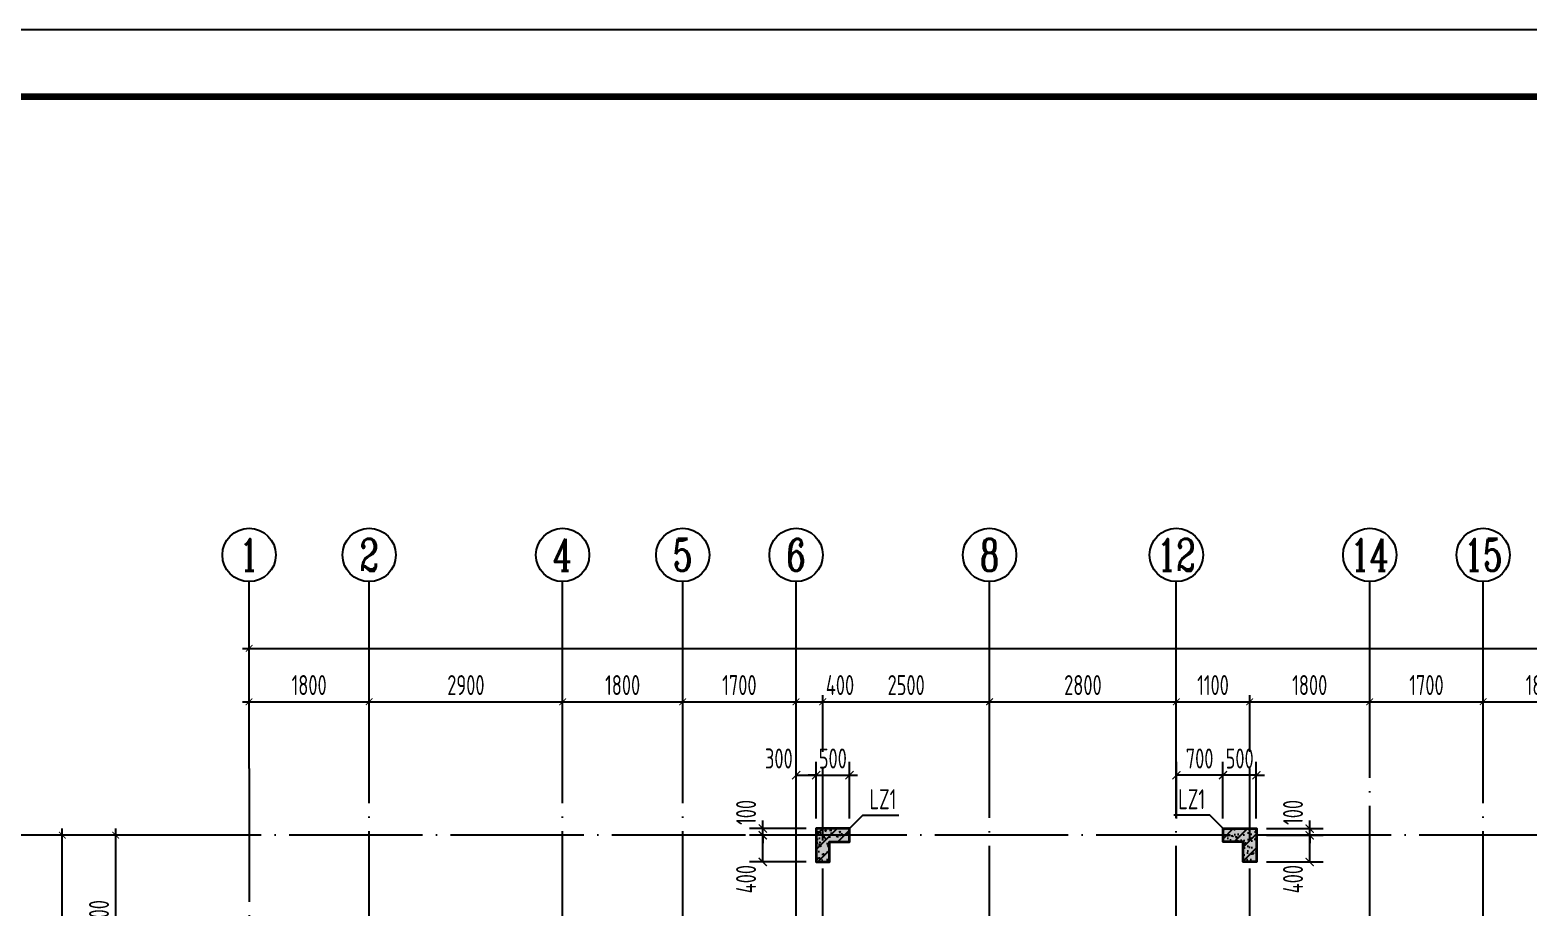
# Model space of a CAD drawing. Extents: x -668857 to 185752, y -270966 to 286822.
# Drawn here: x -320735 to -298277, y 143997 to 157141 of the extents above; entities that cross this region are included whole.
import ezdxf
from ezdxf.enums import TextEntityAlignment as Align

# ---------------------------------------------------------------- set-up
doc = ezdxf.new("R2010")
doc.units = 0
doc.header["$LTSCALE"] = 1000
doc.linetypes.add('DOTE', pattern=[2.42, 2, -0.2, 0.02, -0.2])
doc.layers.get('0').update_dxf_attribs({"linetype": 'CONTINUOUS'})
doc.layers.get('DEFPOINTS').update_dxf_attribs({"linetype": 'CONTINUOUS'})
for name, color, linetype in [('-TK', 7, 'CONTINUOUS'), ('A-AXIS', 1, 'CONTINUOUS'), ('A-DOTE', 10, 'DOTE'), ('AXIS_NUM', 7, 'CONTINUOUS'), ('COLU_DE_TEXT', 7, 'CONTINUOUS'), ('LABEL', 1, 'CONTINUOUS'), ('S-Q墙标注', 3, 'CONTINUOUS'), ('S-X详图填充', 252, 'CONTINUOUS'), ('S-X详图实线', 4, 'CONTINUOUS'), ('S-Y一般标注', 3, 'CONTINUOUS'), ('S-Z柱填充', 252, 'CONTINUOUS'), ('S-Z柱实线', 6, 'CONTINUOUS')]:
    doc.layers.add(name, color=color, linetype=linetype)
doc.styles.add('TSSD_Axis', font='complex.shx', dxfattribs={"width": 0.7, "bigfont": 'hztxt.shx'})
doc.styles.add('TSSD_DIMENSION', font='Tssdeng.shx', dxfattribs={"width": 0.7, "bigfont": 'tssdchn.shx'})
doc.styles.add('TSSD_REIN', font='tssdeng.shx', dxfattribs={"width": 0.7, "height": 300, "bigfont": 'tssdchn.shx'})
doc.styles.add('结构文字', font='zstxt.shx', dxfattribs={"width": 0.7, "bigfont": 'zshz.shx'})
doc.dimstyles.new('STRUCK', dxfattribs={"dimtxt": 400, "dimasz": 121, "dimexe": 200, "dimexo": 150, "dimgap": 115, "dimtad": 1, "dimdec": 0, "dimdsep": 46, "dimtxsty": '结构文字', "dimblk": 'ARCHTICK', "dimcen": 400, "dimclrd": 3, "dimclre": 3, "dimclrt": 7, "dimadec": 0, "dimazin": 0, "dimtfac": 1, "dimtdec": 0, "dimtix": 1, "dimtmove": 2, "dimatfit": 3, "dimldrblk": '_DIMX', "dimfxl": 1, "dimtolj": 1, "dimtzin": 0, "dimarcsym": 0})
doc.dimstyles.new('TSSD_100_100', dxfattribs={"dimtxt": 300, "dimasz": 100, "dimexe": 100, "dimexo": 250, "dimgap": 100, "dimtad": 1, "dimdec": 0, "dimzin": 0, "dimdsep": 46, "dimtxsty": 'TSSD_DIMENSION', "dimblk": 'ARCHTICK', "dimcen": 0, "dimdle": 100, "dimclrt": 7, "dimadec": 0, "dimazin": 0, "dimtfac": 1, "dimtdec": 0, "dimtix": 1, "dimtmove": 2, "dimatfit": 3, "dimldrblk": 'ARCHTICK', "dimfxl": 1, "dimtolj": 1, "dimtzin": 0, "dimarcsym": 0})
pattern_1 = [(50, (-331726.56, -10712.33), (215.17805, -18.82564), [22.5, -247.5]), (355, (-331726.56, -10712.33), (-41.6254, 225.65764), [18, -198]), (100.4514, (-331708.63, -10713.9), (173.55281, 206.83186), [19.12206, -210.34263]), (46.1842, (-331726.56, -10652.33), (320.1723, -49.6557), [33.75, -371.25]), (96.6356, (-331699.88, -10656.47), (280.3988, 292.23536), [28.6831, -315.5139]), (351.1842, (-331726.56, -10652.33), (280.3986, 292.2356), [27, -297]), (21, (-331696.56, -10667.33), (179.07212, -120.78567), [22.5, -247.5]), (326, (-331696.56, -10667.33), (72.9946, 217.545), [18, -198]), (71.4514, (-331681.64, -10677.4), (252.0668, 96.75915), [19.12206, -210.34263]), (37.5, (-331726.56, -10712.33), (3.647957, 99.868156), [0, -195.6, 0, -201, 0, -198.75]), (7.5, (-331726.56, -10712.33), (78.92086, 118.32351), [0, -114.6, 0, -191.1, 0, -75.75]), (327.5, (-331793.46, -10712.33), (160.14673, -6.76646), [0, -75, 0, -234, 0, -310.5]), (317.5, (-331823.46, -10712.33), (174.95585, 30.0315), [0, -97.5, 0, -155.4, 0, -220.5]), (45, (-331726.56, -10712.33), (-106.06602, 106.06602), [])]

# ---------------------------------------------------------------- blocks, each defined once
blk = doc.blocks.new('ts_axno')
at = {"color": 0, "linetype": 'ByBlock', "lineweight": -2}
blk.add_circle((0, 0), 0.5, dxfattribs=at)
at = {"color": 0, "linetype": 'ByBlock', "lineweight": -2, "style": 'TSSD_Axis', "width": 0.7}
blk.add_attdef('A', text='', height=0.6, dxfattribs=at).set_placement((0, 0), align=Align.MIDDLE_CENTER)
blk = doc.blocks.new('_ArchTick')
at = {"color": 0, "linetype": 'ByBlock', "const_width": 0.15}
blk.add_lwpolyline([(-0.5, -0.5), (0.5, 0.5)], dxfattribs=at)
blk = doc.blocks.new('*D83')
at = {"layer": 'DEFPOINTS', "color": 0, "transparency": 16777216}
for p in [(6400, 22100), (4600, 21100), (6400, 21100)]:
    blk.add_point(p, dxfattribs=at)
at = {"layer": 'S-Y一般标注', "color": 0, "lineweight": -2, "transparency": 16777216}
for p, q in [((4500, 22100), (6500, 22100)), ((4600, 21350), (4600, 22200)), ((6400, 21350), (6400, 22200))]:
    blk.add_line(p, q, dxfattribs=at)
at = {"layer": 'S-Y一般标注', "color": 0, "lineweight": -2, "transparency": 16777216, "xscale": 100, "yscale": 100, "zscale": 100, "rotation": 180}
blk.add_blockref('_ArchTick', (4600, 22100), dxfattribs=at)
at = {"layer": 'S-Y一般标注', "color": 0, "lineweight": -2, "transparency": 16777216, "xscale": 100, "yscale": 100, "zscale": 100}
blk.add_blockref('_ArchTick', (6400, 22100), dxfattribs=at)
at = {"layer": 'S-Y一般标注', "color": 7, "transparency": 16777216, "insert": (5500, 22350), "char_height": 300, "attachment_point": 5, "style": 'TSSD_DIMENSION'}
blk.add_mtext('\\A1;1800', dxfattribs=at)
blk = doc.blocks.new('*D84')
at = {"layer": 'DEFPOINTS', "color": 0, "transparency": 16777216}
for p in [(9300, 22100), (6400, 21100), (9300, 21100)]:
    blk.add_point(p, dxfattribs=at)
at = {"layer": 'S-Y一般标注', "color": 0, "lineweight": -2, "transparency": 16777216}
for p, q in [((6300, 22100), (9400, 22100)), ((6400, 21350), (6400, 22200)), ((9300, 21350), (9300, 22200))]:
    blk.add_line(p, q, dxfattribs=at)
at = {"layer": 'S-Y一般标注', "color": 0, "lineweight": -2, "transparency": 16777216, "xscale": 100, "yscale": 100, "zscale": 100, "rotation": 180}
blk.add_blockref('_ArchTick', (6400, 22100), dxfattribs=at)
at = {"layer": 'S-Y一般标注', "color": 0, "lineweight": -2, "transparency": 16777216, "xscale": 100, "yscale": 100, "zscale": 100}
blk.add_blockref('_ArchTick', (9300, 22100), dxfattribs=at)
at = {"layer": 'S-Y一般标注', "color": 7, "transparency": 16777216, "insert": (7850, 22350), "char_height": 300, "attachment_point": 5, "style": 'TSSD_DIMENSION'}
blk.add_mtext('\\A1;2900', dxfattribs=at)
blk = doc.blocks.new('*D85')
at = {"layer": 'DEFPOINTS', "color": 0, "transparency": 16777216}
for p in [(11100, 22100), (9300, 21100), (11100, 21100)]:
    blk.add_point(p, dxfattribs=at)
at = {"layer": 'S-Y一般标注', "color": 0, "lineweight": -2, "transparency": 16777216}
for p, q in [((9200, 22100), (11200, 22100)), ((9300, 21350), (9300, 22200)), ((11100, 21350), (11100, 22200))]:
    blk.add_line(p, q, dxfattribs=at)
at = {"layer": 'S-Y一般标注', "color": 0, "lineweight": -2, "transparency": 16777216, "xscale": 100, "yscale": 100, "zscale": 100, "rotation": 180}
blk.add_blockref('_ArchTick', (9300, 22100), dxfattribs=at)
at = {"layer": 'S-Y一般标注', "color": 0, "lineweight": -2, "transparency": 16777216, "xscale": 100, "yscale": 100, "zscale": 100}
blk.add_blockref('_ArchTick', (11100, 22100), dxfattribs=at)
at = {"layer": 'S-Y一般标注', "color": 7, "transparency": 16777216, "insert": (10200, 22350), "char_height": 300, "attachment_point": 5, "style": 'TSSD_DIMENSION'}
blk.add_mtext('\\A1;1800', dxfattribs=at)
blk = doc.blocks.new('*D86')
at = {"layer": 'DEFPOINTS', "color": 0, "transparency": 16777216}
for p in [(12800, 22100), (11100, 21100), (12800, 21100)]:
    blk.add_point(p, dxfattribs=at)
at = {"layer": 'S-Y一般标注', "color": 0, "lineweight": -2, "transparency": 16777216}
for p, q in [((11000, 22100), (12900, 22100)), ((11100, 21350), (11100, 22200)), ((12800, 21350), (12800, 22200))]:
    blk.add_line(p, q, dxfattribs=at)
at = {"layer": 'S-Y一般标注', "color": 0, "lineweight": -2, "transparency": 16777216, "xscale": 100, "yscale": 100, "zscale": 100, "rotation": 180}
blk.add_blockref('_ArchTick', (11100, 22100), dxfattribs=at)
at = {"layer": 'S-Y一般标注', "color": 0, "lineweight": -2, "transparency": 16777216, "xscale": 100, "yscale": 100, "zscale": 100}
blk.add_blockref('_ArchTick', (12800, 22100), dxfattribs=at)
at = {"layer": 'S-Y一般标注', "color": 7, "transparency": 16777216, "insert": (11950, 22350), "char_height": 300, "attachment_point": 5, "style": 'TSSD_DIMENSION'}
blk.add_mtext('\\A1;1700', dxfattribs=at)
blk = doc.blocks.new('*D87')
at = {"layer": 'DEFPOINTS', "color": 0, "transparency": 16777216}
for p in [(13200, 22100), (12800, 21100), (13200, 21100)]:
    blk.add_point(p, dxfattribs=at)
at = {"layer": 'S-Y一般标注', "color": 0, "lineweight": -2, "transparency": 16777216}
for p, q in [((12700, 22100), (13300, 22100)), ((12800, 21350), (12800, 22200)), ((13200, 21350), (13200, 22200))]:
    blk.add_line(p, q, dxfattribs=at)
at = {"layer": 'S-Y一般标注', "color": 0, "lineweight": -2, "transparency": 16777216, "xscale": 100, "yscale": 100, "zscale": 100, "rotation": 180}
blk.add_blockref('_ArchTick', (12800, 22100), dxfattribs=at)
at = {"layer": 'S-Y一般标注', "color": 0, "lineweight": -2, "transparency": 16777216, "xscale": 100, "yscale": 100, "zscale": 100}
blk.add_blockref('_ArchTick', (13200, 22100), dxfattribs=at)
at = {"layer": 'S-Y一般标注', "color": 7, "transparency": 16777216, "insert": (13458, 22350), "char_height": 300, "attachment_point": 5, "style": 'TSSD_DIMENSION'}
blk.add_mtext('\\A1;400', dxfattribs=at)
blk = doc.blocks.new('*D88')
at = {"layer": 'DEFPOINTS', "color": 0, "transparency": 16777216}
for p in [(18500, 22100), (15700, 21100), (18500, 21100)]:
    blk.add_point(p, dxfattribs=at)
at = {"layer": 'S-Y一般标注', "color": 0, "lineweight": -2, "transparency": 16777216}
for p, q in [((15600, 22100), (18600, 22100)), ((15700, 21350), (15700, 22200)), ((18500, 21350), (18500, 22200))]:
    blk.add_line(p, q, dxfattribs=at)
at = {"layer": 'S-Y一般标注', "color": 0, "lineweight": -2, "transparency": 16777216, "xscale": 100, "yscale": 100, "zscale": 100, "rotation": 180}
blk.add_blockref('_ArchTick', (15700, 22100), dxfattribs=at)
at = {"layer": 'S-Y一般标注', "color": 0, "lineweight": -2, "transparency": 16777216, "xscale": 100, "yscale": 100, "zscale": 100}
blk.add_blockref('_ArchTick', (18500, 22100), dxfattribs=at)
at = {"layer": 'S-Y一般标注', "color": 7, "transparency": 16777216, "insert": (17100, 22350), "char_height": 300, "attachment_point": 5, "style": 'TSSD_DIMENSION'}
blk.add_mtext('\\A1;2800', dxfattribs=at)
blk = doc.blocks.new('*D89')
at = {"layer": 'DEFPOINTS', "color": 0, "transparency": 16777216}
for p in [(19600, 22100), (18500, 21100), (19600, 21100)]:
    blk.add_point(p, dxfattribs=at)
at = {"layer": 'S-Y一般标注', "color": 0, "lineweight": -2, "transparency": 16777216}
for p, q in [((18400, 22100), (19700, 22100)), ((18500, 21350), (18500, 22200)), ((19600, 21350), (19600, 22200))]:
    blk.add_line(p, q, dxfattribs=at)
at = {"layer": 'S-Y一般标注', "color": 0, "lineweight": -2, "transparency": 16777216, "xscale": 100, "yscale": 100, "zscale": 100, "rotation": 180}
blk.add_blockref('_ArchTick', (18500, 22100), dxfattribs=at)
at = {"layer": 'S-Y一般标注', "color": 0, "lineweight": -2, "transparency": 16777216, "xscale": 100, "yscale": 100, "zscale": 100}
blk.add_blockref('_ArchTick', (19600, 22100), dxfattribs=at)
at = {"layer": 'S-Y一般标注', "color": 7, "transparency": 16777216, "insert": (19050, 22350), "char_height": 300, "attachment_point": 5, "style": 'TSSD_DIMENSION'}
blk.add_mtext('\\A1;1100', dxfattribs=at)
blk = doc.blocks.new('*D90')
at = {"layer": 'DEFPOINTS', "color": 0, "transparency": 16777216}
for p in [(23100, 22100), (21400, 21100), (23100, 21100)]:
    blk.add_point(p, dxfattribs=at)
at = {"layer": 'S-Y一般标注', "color": 0, "lineweight": -2, "transparency": 16777216}
for p, q in [((21300, 22100), (23200, 22100)), ((21400, 21350), (21400, 22200)), ((23100, 21350), (23100, 22200))]:
    blk.add_line(p, q, dxfattribs=at)
at = {"layer": 'S-Y一般标注', "color": 0, "lineweight": -2, "transparency": 16777216, "xscale": 100, "yscale": 100, "zscale": 100, "rotation": 180}
blk.add_blockref('_ArchTick', (21400, 22100), dxfattribs=at)
at = {"layer": 'S-Y一般标注', "color": 0, "lineweight": -2, "transparency": 16777216, "xscale": 100, "yscale": 100, "zscale": 100}
blk.add_blockref('_ArchTick', (23100, 22100), dxfattribs=at)
at = {"layer": 'S-Y一般标注', "color": 7, "transparency": 16777216, "insert": (22250, 22350), "char_height": 300, "attachment_point": 5, "style": 'TSSD_DIMENSION'}
blk.add_mtext('\\A1;1700', dxfattribs=at)
blk = doc.blocks.new('*D91')
at = {"layer": 'DEFPOINTS', "color": 0, "transparency": 16777216}
for p in [(24900, 22100), (23100, 21100), (24900, 21100)]:
    blk.add_point(p, dxfattribs=at)
at = {"layer": 'S-Y一般标注', "color": 0, "lineweight": -2, "transparency": 16777216}
for p, q in [((23000, 22100), (25000, 22100)), ((23100, 21350), (23100, 22200)), ((24900, 21350), (24900, 22200))]:
    blk.add_line(p, q, dxfattribs=at)
at = {"layer": 'S-Y一般标注', "color": 0, "lineweight": -2, "transparency": 16777216, "xscale": 100, "yscale": 100, "zscale": 100, "rotation": 180}
blk.add_blockref('_ArchTick', (23100, 22100), dxfattribs=at)
at = {"layer": 'S-Y一般标注', "color": 0, "lineweight": -2, "transparency": 16777216, "xscale": 100, "yscale": 100, "zscale": 100}
blk.add_blockref('_ArchTick', (24900, 22100), dxfattribs=at)
at = {"layer": 'S-Y一般标注', "color": 7, "transparency": 16777216, "insert": (24000, 22350), "char_height": 300, "attachment_point": 5, "style": 'TSSD_DIMENSION'}
blk.add_mtext('\\A1;1800', dxfattribs=at)
blk = doc.blocks.new('*D105')
at = {"layer": 'DEFPOINTS', "color": 0, "transparency": 16777216}
for p in [(54600, 22900), (4600, 21100), (54600, 21100)]:
    blk.add_point(p, dxfattribs=at)
at = {"layer": 'S-Y一般标注', "color": 0, "lineweight": -2, "transparency": 16777216}
for p, q in [((4600, 21350), (4600, 23000)), ((54600, 21350), (54600, 23000)), ((4500, 22900), (54700, 22900))]:
    blk.add_line(p, q, dxfattribs=at)
at = {"layer": 'S-Y一般标注', "color": 0, "lineweight": -2, "transparency": 16777216, "xscale": 100, "yscale": 100, "zscale": 100, "rotation": 180}
blk.add_blockref('_ArchTick', (4600, 22900), dxfattribs=at)
at = {"layer": 'S-Y一般标注', "color": 0, "lineweight": -2, "transparency": 16777216, "xscale": 100, "yscale": 100, "zscale": 100}
blk.add_blockref('_ArchTick', (54600, 22900), dxfattribs=at)
at = {"layer": 'S-Y一般标注', "color": 7, "transparency": 16777216, "insert": (29600, 23150), "char_height": 300, "attachment_point": 5, "style": 'TSSD_DIMENSION'}
blk.add_mtext('\\A1;50000', dxfattribs=at)
blk = doc.blocks.new('*D112')
at = {"layer": 'DEFPOINTS', "color": 0, "transparency": 16777216}
for p in [(1800, 20100), (3600, 20100), (3600, 4600)]:
    blk.add_point(p, dxfattribs=at)
at = {"layer": 'S-Y一般标注', "color": 0, "lineweight": -2, "transparency": 16777216}
for p, q in [((3350, 20100), (1700, 20100)), ((1800, 4500), (1800, 20200)), ((3350, 4600), (1700, 4600))]:
    blk.add_line(p, q, dxfattribs=at)
at = {"layer": 'S-Y一般标注', "color": 0, "lineweight": -2, "transparency": 16777216, "xscale": 100, "yscale": 100, "zscale": 100}
for p, rotation in [((1800, 20100), 90), ((1800, 4600), 270)]:
    blk.add_blockref('_ArchTick', p, dxfattribs=dict(at, rotation=rotation))
at = {"layer": 'S-Y一般标注', "color": 7, "transparency": 16777216, "insert": (1550, 12350), "char_height": 300, "attachment_point": 5, "rotation": 90, "style": 'TSSD_DIMENSION'}
blk.add_mtext('\\A1;15500', dxfattribs=at)
blk = doc.blocks.new('*D115')
at = {"layer": 'DEFPOINTS', "color": 0, "transparency": 16777216}
for p in [(2600, 20100), (3600, 20100), (3600, 17600)]:
    blk.add_point(p, dxfattribs=at)
at = {"layer": 'S-Y一般标注', "color": 0, "lineweight": -2, "transparency": 16777216}
for p, q in [((3350, 20100), (2500, 20100)), ((2600, 17500), (2600, 20200)), ((3350, 17600), (2500, 17600))]:
    blk.add_line(p, q, dxfattribs=at)
at = {"layer": 'S-Y一般标注', "color": 0, "lineweight": -2, "transparency": 16777216, "xscale": 100, "yscale": 100, "zscale": 100}
for p, rotation in [((2600, 20100), 90), ((2600, 17600), 270)]:
    blk.add_blockref('_ArchTick', p, dxfattribs=dict(at, rotation=rotation))
at = {"layer": 'S-Y一般标注', "color": 7, "transparency": 16777216, "insert": (2350, 18850), "char_height": 300, "attachment_point": 5, "rotation": 90, "style": 'TSSD_DIMENSION'}
blk.add_mtext('\\A1;2500', dxfattribs=at)
blk = doc.blocks.new('*D118')
at = {"layer": 'DEFPOINTS', "color": 0, "transparency": 16777216}
for p in [(15700, 22100), (13200, 21100), (15700, 21100)]:
    blk.add_point(p, dxfattribs=at)
at = {"layer": 'S-Y一般标注', "color": 0, "lineweight": -2, "transparency": 16777216}
for p, q in [((13100, 22100), (15800, 22100)), ((13200, 21350), (13200, 22200)), ((15700, 21350), (15700, 22200))]:
    blk.add_line(p, q, dxfattribs=at)
at = {"layer": 'S-Y一般标注', "color": 0, "lineweight": -2, "transparency": 16777216, "xscale": 100, "yscale": 100, "zscale": 100, "rotation": 180}
blk.add_blockref('_ArchTick', (13200, 22100), dxfattribs=at)
at = {"layer": 'S-Y一般标注', "color": 0, "lineweight": -2, "transparency": 16777216, "xscale": 100, "yscale": 100, "zscale": 100}
blk.add_blockref('_ArchTick', (15700, 22100), dxfattribs=at)
at = {"layer": 'S-Y一般标注', "color": 7, "transparency": 16777216, "insert": (14450, 22350), "char_height": 300, "attachment_point": 5, "style": 'TSSD_DIMENSION'}
blk.add_mtext('\\A1;2500', dxfattribs=at)
blk = doc.blocks.new('*D119')
at = {"layer": 'DEFPOINTS', "color": 0, "transparency": 16777216}
for p in [(21400, 22100), (19600, 21100), (21400, 21100)]:
    blk.add_point(p, dxfattribs=at)
at = {"layer": 'S-Y一般标注', "color": 0, "lineweight": -2, "transparency": 16777216}
for p, q in [((19500, 22100), (21500, 22100)), ((19600, 21350), (19600, 22200)), ((21400, 21350), (21400, 22200))]:
    blk.add_line(p, q, dxfattribs=at)
at = {"layer": 'S-Y一般标注', "color": 0, "lineweight": -2, "transparency": 16777216, "xscale": 100, "yscale": 100, "zscale": 100, "rotation": 180}
blk.add_blockref('_ArchTick', (19600, 22100), dxfattribs=at)
at = {"layer": 'S-Y一般标注', "color": 0, "lineweight": -2, "transparency": 16777216, "xscale": 100, "yscale": 100, "zscale": 100}
blk.add_blockref('_ArchTick', (21400, 22100), dxfattribs=at)
at = {"layer": 'S-Y一般标注', "color": 7, "transparency": 16777216, "insert": (20500, 22350), "char_height": 300, "attachment_point": 5, "style": 'TSSD_DIMENSION'}
blk.add_mtext('\\A1;1800', dxfattribs=at)
blk = doc.blocks.new('*D3651')
at = {"layer": 'DEFPOINTS', "color": 0, "transparency": 16777216}
for p in [(-309749, 145173), (-308949, 145173), (-308949, 145073)]:
    blk.add_point(p, dxfattribs=at)
at = {"layer": 'S-Q墙标注', "color": 3, "lineweight": -2, "transparency": 16777216}
for p, q in [((-309099, 145173), (-309949, 145173)), ((-309749, 145173), (-309749, 145294)), ((-309749, 145073), (-309749, 145173)), ((-309099, 145073), (-309949, 145073)), ((-309749, 145073), (-309749, 144952))]:
    blk.add_line(p, q, dxfattribs=at)
at = {"layer": 'S-Q墙标注', "color": 3, "lineweight": -2, "transparency": 16777216, "xscale": 121, "yscale": 121, "zscale": 121}
for p, rotation in [((-309749, 145173), 270), ((-309749, 145073), 90)]:
    blk.add_blockref('_ArchTick', p, dxfattribs=dict(at, rotation=rotation))
at = {"layer": 'S-Q墙标注', "color": 7, "transparency": 16777216, "insert": (-309999, 145415), "char_height": 300, "attachment_point": 5, "rotation": 90, "style": 'TSSD_REIN'}
blk.add_mtext('\\A1;100', dxfattribs=at)
blk = doc.blocks.new('_DIMX')
blk.add_line((-150, 0), (150, 0))
at = {"const_width": 50}
blk.add_lwpolyline([(-70, -70), (70, 70)], dxfattribs=at)
blk = doc.blocks.new('*D3652')
at = {"layer": 'DEFPOINTS', "color": 0, "transparency": 16777216}
for p in [(-309749, 145073), (-308949, 145073), (-308949, 144673)]:
    blk.add_point(p, dxfattribs=at)
at = {"layer": 'S-Q墙标注', "color": 3, "lineweight": -2, "transparency": 16777216}
for p, q in [((-309099, 145073), (-309949, 145073)), ((-309749, 144673), (-309749, 145073)), ((-309099, 144673), (-309949, 144673))]:
    blk.add_line(p, q, dxfattribs=at)
at = {"layer": 'S-Q墙标注', "color": 3, "lineweight": -2, "transparency": 16777216, "xscale": 121, "yscale": 121, "zscale": 121}
for p, rotation in [((-309749, 145073), 90), ((-309749, 144673), 270)]:
    blk.add_blockref('_ArchTick', p, dxfattribs=dict(at, rotation=rotation))
at = {"layer": 'S-Q墙标注', "color": 7, "transparency": 16777216, "insert": (-309999, 144415), "char_height": 300, "attachment_point": 5, "rotation": 90, "style": 'TSSD_REIN'}
blk.add_mtext('\\A1;400', dxfattribs=at)
blk = doc.blocks.new('*D3656')
at = {"layer": 'DEFPOINTS', "color": 0, "transparency": 16777216}
for p in [(-308449, 145973), (-308949, 145173), (-308449, 145173)]:
    blk.add_point(p, dxfattribs=at)
at = {"layer": 'S-Q墙标注', "color": 3, "lineweight": -2, "transparency": 16777216}
for p, q in [((-308949, 145323), (-308949, 146173)), ((-308449, 145323), (-308449, 146173)), ((-308949, 145973), (-309070, 145973)), ((-308949, 145973), (-308449, 145973)), ((-308449, 145973), (-308328, 145973))]:
    blk.add_line(p, q, dxfattribs=at)
at = {"layer": 'S-Q墙标注', "color": 3, "lineweight": -2, "transparency": 16777216, "xscale": 121, "yscale": 121, "zscale": 121}
blk.add_blockref('_ArchTick', (-308949, 145973), dxfattribs=at)
at = {"layer": 'S-Q墙标注', "color": 3, "lineweight": -2, "transparency": 16777216, "xscale": 121, "yscale": 121, "zscale": 121, "rotation": 180}
blk.add_blockref('_ArchTick', (-308449, 145973), dxfattribs=at)
at = {"layer": 'S-Q墙标注', "color": 7, "transparency": 16777216, "insert": (-308699, 146223), "char_height": 300, "attachment_point": 5, "style": 'TSSD_REIN'}
blk.add_mtext('\\A1;500', dxfattribs=at)
blk = doc.blocks.new('*D3657')
at = {"layer": 'DEFPOINTS', "color": 0, "transparency": 16777216}
for p in [(-308949, 145973), (-309249, 145173), (-308949, 145173)]:
    blk.add_point(p, dxfattribs=at)
at = {"layer": 'S-Q墙标注', "color": 3, "lineweight": -2, "transparency": 16777216}
for p, q in [((-309249, 145323), (-309249, 146173)), ((-308949, 145323), (-308949, 146173)), ((-309249, 145973), (-308949, 145973))]:
    blk.add_line(p, q, dxfattribs=at)
at = {"layer": 'S-Q墙标注', "color": 3, "lineweight": -2, "transparency": 16777216, "xscale": 121, "yscale": 121, "zscale": 121, "rotation": 180}
blk.add_blockref('_ArchTick', (-309249, 145973), dxfattribs=at)
at = {"layer": 'S-Q墙标注', "color": 3, "lineweight": -2, "transparency": 16777216, "xscale": 121, "yscale": 121, "zscale": 121}
blk.add_blockref('_ArchTick', (-308949, 145973), dxfattribs=at)
at = {"layer": 'S-Q墙标注', "color": 7, "transparency": 16777216, "insert": (-309508, 146223), "char_height": 300, "attachment_point": 5, "style": 'TSSD_REIN'}
blk.add_mtext('\\A1;300', dxfattribs=at)
blk = doc.blocks.new('*D3659')
at = {"layer": 'DEFPOINTS', "color": 0, "transparency": 16777216}
for p in [(-302350, 145173), (-301550, 145173), (-302350, 145073)]:
    blk.add_point(p, dxfattribs=at)
at = {"layer": 'S-Q墙标注', "color": 3, "lineweight": -2, "transparency": 16777216}
for p, q in [((-302200, 145173), (-301350, 145173)), ((-301550, 145173), (-301550, 145294)), ((-301550, 145073), (-301550, 145173)), ((-302200, 145073), (-301350, 145073)), ((-301550, 145073), (-301550, 144952))]:
    blk.add_line(p, q, dxfattribs=at)
at = {"layer": 'S-Q墙标注', "color": 3, "lineweight": -2, "transparency": 16777216, "xscale": 121, "yscale": 121, "zscale": 121}
for p, rotation in [((-301550, 145173), 270), ((-301550, 145073), 90)]:
    blk.add_blockref('_ArchTick', p, dxfattribs=dict(at, rotation=rotation))
at = {"layer": 'S-Q墙标注', "color": 7, "transparency": 16777216, "insert": (-301800, 145415), "char_height": 300, "attachment_point": 5, "rotation": 90, "style": 'TSSD_REIN'}
blk.add_mtext('\\A1;100', dxfattribs=at)
blk = doc.blocks.new('*D3660')
at = {"layer": 'DEFPOINTS', "color": 0, "transparency": 16777216}
for p in [(-302350, 145073), (-301550, 145073), (-302350, 144673)]:
    blk.add_point(p, dxfattribs=at)
at = {"layer": 'S-Q墙标注', "color": 3, "lineweight": -2, "transparency": 16777216}
for p, q in [((-302200, 145073), (-301350, 145073)), ((-301550, 144673), (-301550, 145073)), ((-302200, 144673), (-301350, 144673))]:
    blk.add_line(p, q, dxfattribs=at)
at = {"layer": 'S-Q墙标注', "color": 3, "lineweight": -2, "transparency": 16777216, "xscale": 121, "yscale": 121, "zscale": 121}
for p, rotation in [((-301550, 145073), 90), ((-301550, 144673), 270)]:
    blk.add_blockref('_ArchTick', p, dxfattribs=dict(at, rotation=rotation))
at = {"layer": 'S-Q墙标注', "color": 7, "transparency": 16777216, "insert": (-301800, 144415), "char_height": 300, "attachment_point": 5, "rotation": 90, "style": 'TSSD_REIN'}
blk.add_mtext('\\A1;400', dxfattribs=at)
blk = doc.blocks.new('*D3663')
at = {"layer": 'DEFPOINTS', "color": 0, "transparency": 16777216}
for p in [(-302850, 145973), (-302850, 145173), (-302350, 145173)]:
    blk.add_point(p, dxfattribs=at)
at = {"layer": 'S-Q墙标注', "color": 3, "lineweight": -2, "transparency": 16777216}
for p, q in [((-302850, 145323), (-302850, 146173)), ((-302350, 145323), (-302350, 146173)), ((-302850, 145973), (-302971, 145973)), ((-302350, 145973), (-302850, 145973)), ((-302350, 145973), (-302229, 145973))]:
    blk.add_line(p, q, dxfattribs=at)
at = {"layer": 'S-Q墙标注', "color": 3, "lineweight": -2, "transparency": 16777216, "xscale": 121, "yscale": 121, "zscale": 121}
blk.add_blockref('_ArchTick', (-302850, 145973), dxfattribs=at)
at = {"layer": 'S-Q墙标注', "color": 3, "lineweight": -2, "transparency": 16777216, "xscale": 121, "yscale": 121, "zscale": 121, "rotation": 180}
blk.add_blockref('_ArchTick', (-302350, 145973), dxfattribs=at)
at = {"layer": 'S-Q墙标注', "color": 7, "transparency": 16777216, "insert": (-302600, 146223), "char_height": 300, "attachment_point": 5, "style": 'TSSD_REIN'}
blk.add_mtext('\\A1;500', dxfattribs=at)
blk = doc.blocks.new('*D3665')
at = {"layer": 'DEFPOINTS', "color": 0, "transparency": 16777216}
for p in [(-303549, 145973), (-303549, 145173), (-302850, 145173)]:
    blk.add_point(p, dxfattribs=at)
at = {"layer": 'S-Q墙标注', "color": 3, "lineweight": -2, "transparency": 16777216}
for p, q in [((-303549, 145323), (-303549, 146173)), ((-302850, 145323), (-302850, 146173)), ((-302850, 145973), (-303549, 145973))]:
    blk.add_line(p, q, dxfattribs=at)
at = {"layer": 'S-Q墙标注', "color": 3, "lineweight": -2, "transparency": 16777216, "xscale": 121, "yscale": 121, "zscale": 121, "rotation": 180}
blk.add_blockref('_ArchTick', (-303549, 145973), dxfattribs=at)
at = {"layer": 'S-Q墙标注', "color": 3, "lineweight": -2, "transparency": 16777216, "xscale": 121, "yscale": 121, "zscale": 121}
blk.add_blockref('_ArchTick', (-302850, 145973), dxfattribs=at)
at = {"layer": 'S-Q墙标注', "color": 7, "transparency": 16777216, "insert": (-303200, 146223), "char_height": 300, "attachment_point": 5, "style": 'TSSD_REIN'}
blk.add_mtext('\\A1;700', dxfattribs=at)
blk = doc.blocks.new('A1')
blk.add_lwpolyline([(0, 59400), (0, 0), (84100, 0), (84100, 59400)], close=True)
at = {"const_width": 100}
blk.add_lwpolyline([(2500, 58400), (2500, 1000), (83100, 1000), (83100, 58400)], close=True, dxfattribs=at)
blk = doc.blocks.new('20210726.16350016')
at = {"layer": 'A-AXIS'}
for p, q in [((4600, 21100), (4600, 23900)), ((6400, 21100), (6400, 23900)), ((9300, 21100), (9300, 23900)), ((11100, 21100), (11100, 23900)), ((12800, 21100), (12800, 23900)), ((15700, 21100), (15700, 23900)), ((18500, 21100), (18500, 23900)), ((21400, 21100), (21400, 23900)), ((23100, 21100), (23100, 23900)), ((3600, 20100), (800, 20100))]:
    blk.add_line(p, q, dxfattribs=at)
at = {"layer": 'A-DOTE'}
for p, q in [((4600, 21100), (4600, 3600)), ((6400, 10900), (6400, 21100)), ((9300, 10900), (9300, 21100)), ((11100, 10900), (11100, 21100)), ((12800, 13700), (12800, 21100)), ((13200, 17600), (13200, 21100)), ((15700, 13100.3), (15700, 21100)), ((18500, 13100.3), (18500, 21100)), ((19600, 17600), (19600, 21100)), ((21400, 13700), (21400, 21100)), ((23100, 10900), (23100, 21100)), ((55600, 20100), (3600, 20100))]:
    blk.add_line(p, q, dxfattribs=at)
at = {"layer": 'A-AXIS'}
ref = blk.add_blockref('ts_axno', (4600, 24300), dxfattribs=dict(at, xscale=800, yscale=800, zscale=800))
ref.add_attrib('1', '1', dxfattribs={"layer": 'AXIS_NUM', "height": 480, "style": 'TSSD_Axis', "width": 0.7}).set_placement((4600, 24300), align=Align.MIDDLE_CENTER)
ref = blk.add_blockref('ts_axno', (6400, 24300), dxfattribs=dict(at, xscale=800, yscale=800, zscale=800))
ref.add_attrib('2', '2', dxfattribs={"layer": 'AXIS_NUM', "height": 480, "style": 'TSSD_Axis', "width": 0.7}).set_placement((6400, 24300), align=Align.MIDDLE_CENTER)
ref = blk.add_blockref('ts_axno', (9300, 24300), dxfattribs=dict(at, xscale=800, yscale=800, zscale=800))
ref.add_attrib('3', '4', dxfattribs={"layer": 'AXIS_NUM', "height": 480, "style": 'TSSD_Axis', "width": 0.7}).set_placement((9300, 24300), align=Align.MIDDLE_CENTER)
ref = blk.add_blockref('ts_axno', (11100, 24300), dxfattribs=dict(at, xscale=800, yscale=800, zscale=800))
ref.add_attrib('4', '5', dxfattribs={"layer": 'AXIS_NUM', "height": 480, "style": 'TSSD_Axis', "width": 0.7}).set_placement((11100, 24300), align=Align.MIDDLE_CENTER)
ref = blk.add_blockref('ts_axno', (12800, 24300), dxfattribs=dict(at, xscale=800, yscale=800, zscale=800))
ref.add_attrib('5', '6', dxfattribs={"layer": 'AXIS_NUM', "height": 480, "style": 'TSSD_Axis', "width": 0.7}).set_placement((12800, 24300), align=Align.MIDDLE_CENTER)
ref = blk.add_blockref('ts_axno', (15700, 24300), dxfattribs=dict(at, xscale=800, yscale=800, zscale=800))
ref.add_attrib('6', '8', dxfattribs={"layer": 'AXIS_NUM', "height": 480, "style": 'TSSD_Axis', "width": 0.7}).set_placement((15700, 24300), align=Align.MIDDLE_CENTER)
ref = blk.add_blockref('ts_axno', (18500, 24300), dxfattribs=dict(at, xscale=800, yscale=800, zscale=800))
ref.add_attrib('7', '12', dxfattribs={"layer": 'AXIS_NUM', "height": 480, "style": 'TSSD_Axis', "width": 0.7}).set_placement((18500, 24300), align=Align.MIDDLE_CENTER)
ref = blk.add_blockref('ts_axno', (21400, 24300), dxfattribs=dict(at, xscale=800, yscale=800, zscale=800))
ref.add_attrib('8', '14', dxfattribs={"layer": 'AXIS_NUM', "height": 480, "style": 'TSSD_Axis', "width": 0.7}).set_placement((21400, 24300), align=Align.MIDDLE_CENTER)
ref = blk.add_blockref('ts_axno', (23100, 24300), dxfattribs=dict(at, xscale=800, yscale=800, zscale=800))
ref.add_attrib('9', '15', dxfattribs={"layer": 'AXIS_NUM', "height": 480, "style": 'TSSD_Axis', "width": 0.7}).set_placement((23100, 24300), align=Align.MIDDLE_CENTER)
at = {"layer": 'S-Y一般标注'}
for base, p1, p2, picture, middle in [((54600, 22900), (4600, 21100), (54600, 21100), '*D105', (29600, 23150)), ((6400, 22100), (4600, 21100), (6400, 21100), '*D83', (5500, 22350)), ((9300, 22100), (6400, 21100), (9300, 21100), '*D84', (7850, 22350)), ((11100, 22100), (9300, 21100), (11100, 21100), '*D85', (10200, 22350)), ((12800, 22100), (11100, 21100), (12800, 21100), '*D86', (11950, 22350)), ((15700, 22100), (13200, 21100), (15700, 21100), '*D118', (14450, 22350)), ((18500, 22100), (15700, 21100), (18500, 21100), '*D88', (17100, 22350)), ((19600, 22100), (18500, 21100), (19600, 21100), '*D89', (19050, 22350)), ((21400, 22100), (19600, 21100), (21400, 21100), '*D119', (20500, 22350)), ((23100, 22100), (21400, 21100), (23100, 21100), '*D90', (22250, 22350)), ((24900, 22100), (23100, 21100), (24900, 21100), '*D91', (24000, 22350))]:
    dim = blk.add_linear_dim(base=base, p1=p1, p2=p2, dimstyle='TSSD_100_100', dxfattribs=at)
    dim.commit()
    dim.dimension.update_dxf_attribs({"geometry": picture, "text_midpoint": middle})
dim = blk.add_linear_dim(base=(13200, 22100), p1=(12800, 21100), p2=(13200, 21100), dimstyle='TSSD_100_100', dxfattribs=at)
dim.commit()
dim.dimension.update_dxf_attribs({"geometry": '*D87', "text_midpoint": (13458.1, 22350), "dimtype": 160})
for base, p1, picture, middle in [((1800, 20100), (3600, 4600), '*D112', (1550, 12350)), ((2600, 20100), (3600, 17600), '*D115', (2350, 18850))]:
    dim = blk.add_linear_dim(base=base, p1=p1, p2=(3600, 20100), angle=90, dimstyle='TSSD_100_100', dxfattribs=at)
    dim.commit()
    dim.dimension.update_dxf_attribs({"geometry": picture, "text_midpoint": middle})

msp = doc.modelspace()

# ---------------------------------------------------------------- hatches: boundary and pattern name
at = {"layer": 'S-X详图填充'}
h = msp.add_hatch(color=256, dxfattribs=at)
h.dxf.hatch_style = 1
h.paths.add_polyline_path([(-308449.48, 145173.28), (-308949.48, 145173.28), (-308949.48, 144673.28), (-308749.48, 144673.28), (-308749.48, 144973.28), (-308449.48, 144973.28)])
h = msp.add_hatch(color=256, dxfattribs=at)
h.dxf.hatch_style = 1
h.paths.add_polyline_path([(-302849.5, 145173.27), (-302349.5, 145173.27), (-302349.5, 144673.27), (-302549.5, 144673.27), (-302549.5, 144973.27), (-302849.5, 144973.27)])
at = {"layer": 'S-Z柱填充'}
h = msp.add_hatch(dxfattribs=at)
h.set_pattern_fill('ARMORED', color=256, scale=30, style=0)
h.set_pattern_definition(pattern_1)
h.paths.add_polyline_path([(-308449.49, 145173.28), (-308949.49, 145173.28), (-308949.49, 144673.28), (-308749.49, 144673.28), (-308749.49, 144973.28), (-308449.49, 144973.28)])
h = msp.add_hatch(dxfattribs=at)
h.set_pattern_fill('ARMORED', color=256, scale=30, style=0)
h.set_pattern_definition(pattern_1)
h.paths.add_polyline_path([(-302849.51, 145173.28), (-302349.51, 145173.28), (-302349.51, 144673.28), (-302549.51, 144673.28), (-302549.51, 144973.28), (-302849.51, 144973.28)])

# ---------------------------------------------------------------- linework, layer by layer
at = {"layer": 'LABEL'}
for points in [[(-308449.49, 145173.27), (-308249.49, 145373.27), (-307710.54, 145373.27)], [(-302849.51, 145173.27), (-303049.51, 145373.27), (-303588.46, 145373.27)]]:
    msp.add_lwpolyline(points, dxfattribs=at)
at = {"layer": 'S-X详图实线'}
for points in [[(-308749.48, 144673.28), (-308749.48, 144973.28), (-308449.48, 144973.28), (-308449.48, 145173.28), (-308949.48, 145173.28), (-308949.48, 144673.28), (-308749.48, 144673.28)], [(-302549.5, 144673.28), (-302549.5, 144973.28), (-302849.5, 144973.28), (-302849.5, 145173.28), (-302349.5, 145173.28), (-302349.5, 144673.28), (-302549.5, 144673.28)]]:
    msp.add_lwpolyline(points, dxfattribs=at)
at = {"layer": 'S-Z柱实线', "lineweight": 35}
for points in [[(-308449.49, 145173.28), (-308949.49, 145173.28), (-308949.49, 144673.28), (-308749.49, 144673.28), (-308749.49, 144973.28), (-308449.49, 144973.28), (-308449.49, 145173.28)], [(-308449.48, 145173.28), (-308949.48, 145173.28), (-308949.48, 144673.28), (-308749.48, 144673.28), (-308749.48, 144973.28), (-308449.48, 144973.28), (-308449.48, 145173.28)], [(-302849.51, 145173.28), (-302349.51, 145173.28), (-302349.51, 144673.28), (-302549.51, 144673.28), (-302549.51, 144973.28), (-302849.51, 144973.28), (-302849.51, 145173.28)], [(-302849.5, 145173.27), (-302349.5, 145173.27), (-302349.5, 144673.27), (-302549.5, 144673.27), (-302549.5, 144973.27), (-302849.5, 144973.27), (-302849.5, 145173.27)]]:
    msp.add_lwpolyline(points, dxfattribs=at)

# ---------------------------------------------------------------- block references
at = {"layer": '-TK'}
msp.add_blockref('A1', (-332090.94, 97740.98), dxfattribs=at)
at = {"layer": 'A-DOTE'}
msp.add_blockref('20210726.16350016', (-322049.5, 124973.23), dxfattribs=at)

# ---------------------------------------------------------------- texts
at = {"layer": 'COLU_DE_TEXT', "style": 'TSSD_REIN', "width": 0.7}
for p in [(-308149.49, 145373.27), (-303521.05, 145373.27)]:
    msp.add_text('LZ1', height=300, dxfattribs=at).set_placement(p, align=Align.BOTTOM_LEFT)

# ---------------------------------------------------------------- dimensions: what is measured, and where the dimension line sits
at = {"layer": 'S-Q墙标注'}
dim = msp.add_linear_dim(base=(-308949.49, 145973.28), p1=(-309249.5, 145173.28), p2=(-308949.49, 145173.28), dimstyle='STRUCK', override={"dimtxt": 300, "dimgap": 100, "dimtxsty": 'TSSD_REIN'}, dxfattribs=at)
dim.commit()
dim.dimension.update_dxf_attribs({"geometry": '*D3657', "text_midpoint": (-309507.57, 146223.28), "dimtype": 160})
dim = msp.add_linear_dim(base=(-308449.49, 145973.28), p1=(-308949.49, 145173.28), p2=(-308449.49, 145173.28), dimstyle='STRUCK', override={"dimtxt": 300, "dimgap": 100, "dimtxsty": 'TSSD_REIN'}, dxfattribs=at)
dim.commit()
dim.dimension.update_dxf_attribs({"geometry": '*D3656', "text_midpoint": (-308699.49, 146223.28)})
for base, p1, p2, picture, middle in [((-303549.5, 145973.28), (-302849.51, 145173.28), (-303549.5, 145173.28), '*D3665', (-303199.5, 146223.28)), ((-302849.51, 145973.28), (-302349.51, 145173.28), (-302849.51, 145173.28), '*D3663', (-302599.51, 146223.28))]:
    dim = msp.add_linear_dim(base=base, p1=p1, p2=p2, angle=180, dimstyle='STRUCK', override={"dimtxt": 300, "dimgap": 100, "dimtxsty": 'TSSD_REIN'}, dxfattribs=at)
    dim.commit()
    dim.dimension.update_dxf_attribs({"geometry": picture, "text_midpoint": middle})
for base, p1, p2, picture, middle in [((-309749.49, 145173.28), (-308949.49, 145073.28), (-308949.49, 145173.28), '*D3651', (-309999.49, 145415.2)), ((-301549.51, 145173.28), (-302349.51, 145073.28), (-302349.51, 145173.28), '*D3659', (-301799.51, 145415.2)), ((-309749.49, 145073.28), (-308949.49, 144673.28), (-308949.49, 145073.28), '*D3652', (-309999.49, 144415.21)), ((-301549.51, 145073.28), (-302349.51, 144673.28), (-302349.51, 145073.28), '*D3660', (-301799.51, 144415.21))]:
    dim = msp.add_linear_dim(base=base, p1=p1, p2=p2, angle=90, dimstyle='STRUCK', override={"dimtxt": 300, "dimgap": 100, "dimtxsty": 'TSSD_REIN'}, dxfattribs=at)
    dim.commit()
    dim.dimension.update_dxf_attribs({"geometry": picture, "text_midpoint": middle, "dimtype": 160})

doc.saveas('drawing.dxf')
